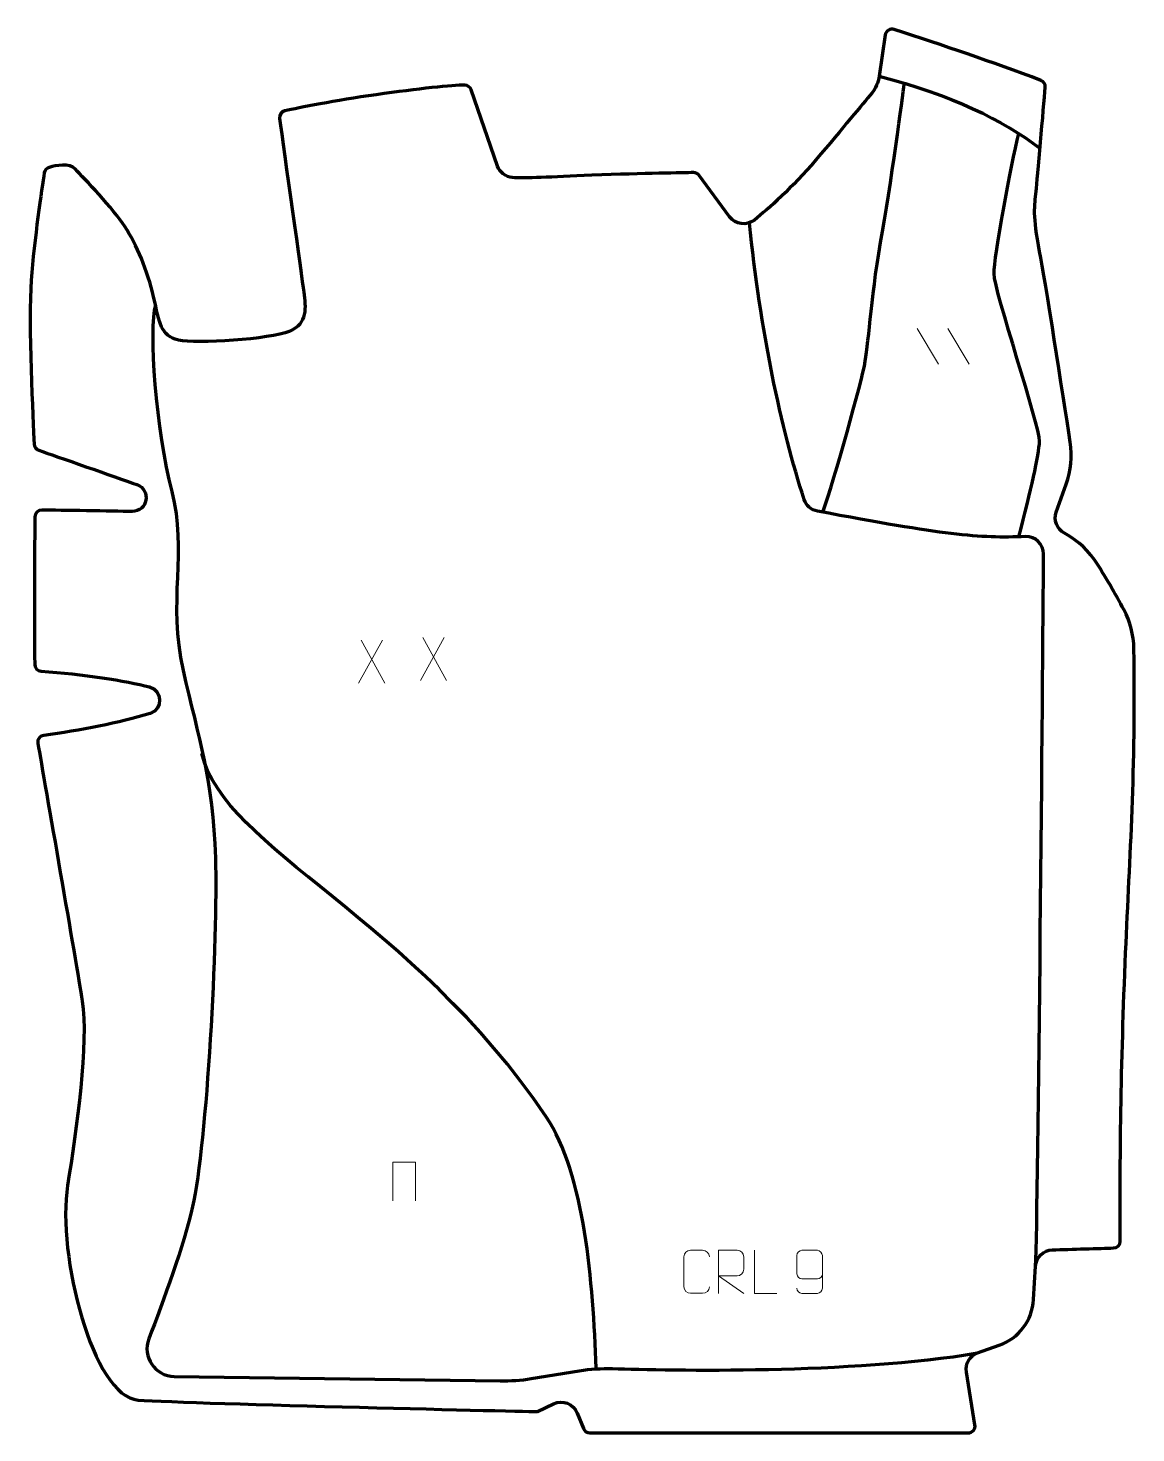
# Model space of a CAD drawing. Header units: millimetres. Extents: x -321 to 321, y -406 to 407.
import ezdxf

# ---------------------------------------------------------------- set-up
doc = ezdxf.new("R2010")
doc.units = ezdxf.units.MM
doc.header["$MEASUREMENT"] = 0
for name, color, linetype in [('layer 1', 7, 'Continuous'), ('layer 2', 7, 'Continuous'), ('layer 3', 7, 'Continuous')]:
    doc.layers.add(name, color=color, linetype=linetype)

msp = doc.modelspace()

# ---------------------------------------------------------------- linework, layer by layer
at = {"layer": 'layer 1', "color": 250, "lineweight": 9}
for points in [[(193.8617, 233.0161), (193.8617, 233.0161), (206.226, 212.4718), (206.226, 212.4718)], [(211.5916, 233.0161), (211.5916, 233.0161), (223.9559, 212.4718), (223.9559, 212.4718)], [(-115.7435, 52.5954), (-115.7435, 52.5954), (-129.4841, 27.6996), (-129.4841, 27.6996)], [(-128.0295, 52.5954), (-128.0295, 52.5954), (-114.2889, 27.6419), (-114.2889, 27.6419)], [(-80.0041, 54.1025), (-80.0041, 54.1025), (-93.7447, 29.2067), (-93.7447, 29.2067)], [(-92.2901, 54.1025), (-92.2901, 54.1025), (-78.5495, 29.149), (-78.5495, 29.149)]]:
    msp.add_open_spline(points, degree=3, dxfattribs=at)
for points, knots in [([(-109.6018, -272.1281), (-109.6018, -272.1281), (-109.6018, -249.7778), (-109.6018, -249.7778), (-109.6018, -249.7778), (-109.6018, -249.7778), (-96.4835, -249.7778), (-96.4835, -249.7778), (-96.4835, -249.7778), (-96.4835, -249.7778), (-96.4835, -272.1281), (-96.4835, -272.1281)], [0, 0, 0, 0, 0.25, 0.25, 0.25, 0.25, 0.5, 0.5, 0.5, 0.5, 1, 1, 1, 1]), ([(73.6603, -321.8536), (73.5205, -324.177), (71.8433, -325.6566), (69.6956, -325.6674), (69.6956, -325.6674), (67.3637, -325.667), (65.0318, -325.667), (62.7003, -325.6674), (62.7003, -325.6674), (60.7753, -325.7728), (58.8032, -323.8883), (58.8144, -321.871), (58.8144, -321.871), (58.8148, -316.1009), (58.8148, -310.3312), (58.8144, -304.5619), (58.8144, -304.5619), (58.8186, -302.4238), (60.5653, -300.7046), (62.7177, -300.7181), (62.7177, -300.7181), (65.0434, -300.7181), (67.3695, -300.7181), (69.6956, -300.7181), (69.6956, -300.7181), (71.6422, -300.6826), (73.6336, -302.1741), (73.6603, -304.6117)], [0, 0, 0, 0, 0.125, 0.125, 0.125, 0.125, 0.25, 0.25, 0.25, 0.25, 0.375, 0.375, 0.375, 0.375, 0.5, 0.5, 0.5, 0.5, 0.625, 0.625, 0.625, 0.625, 0.75, 0.75, 0.75, 0.75, 1, 1, 1, 1]), ([(78.8147, -325.6931), (78.8147, -325.6931), (78.8147, -300.7396), (78.8147, -300.7396), (78.8147, -300.7396), (82.4095, -300.7396), (86.005, -300.7396), (89.6002, -300.7396), (89.6002, -300.7396), (91.9255, -300.7773), (93.4828, -302.2673), (93.4787, -304.6337), (93.4787, -304.6337), (93.4783, -306.6692), (93.4783, -309.7286), (93.4787, -311.7646), (93.4787, -311.7646), (93.4722, -313.6401), (91.6599, -315.5819), (89.6504, -315.601), (89.6504, -315.601), (89.6504, -315.601), (78.8147, -315.601), (78.8147, -315.601), (78.8147, -315.601), (78.8147, -315.601), (93.4694, -325.6931), (93.4694, -325.6931)], [0, 0, 0, 0, 0.125, 0.125, 0.125, 0.125, 0.25, 0.25, 0.25, 0.25, 0.375, 0.375, 0.375, 0.375, 0.5, 0.5, 0.5, 0.5, 0.625, 0.625, 0.625, 0.625, 0.75, 0.75, 0.75, 0.75, 1, 1, 1, 1]), ([(112.6213, -325.6932), (112.6213, -325.6932), (99.6722, -325.6932), (99.6722, -325.6932), (99.6722, -325.6932), (99.6722, -325.6932), (99.6722, -300.7396), (99.6722, -300.7396)], [0, 0, 0, 0, 0.33333333, 0.33333333, 0.33333333, 0.33333333, 1, 1, 1, 1]), ([(124.2423, -322.7571), (124.2664, -324.0966), (125.6226, -325.7499), (127.1945, -325.7155), (127.1945, -325.7155), (130.1793, -325.7152), (133.1645, -325.7152), (136.1499, -325.7155), (136.1499, -325.7155), (137.369, -325.7305), (139.0972, -324.2929), (139.1022, -322.7571), (139.1022, -322.7571), (139.1019, -316.3967), (139.1019, -310.0359), (139.1022, -303.6751), (139.1022, -303.6751), (139.0975, -302.5122), (137.369, -300.7411), (136.1499, -300.7167), (136.1499, -300.7167), (133.1645, -300.717), (130.1793, -300.717), (127.1945, -300.7167), (127.1945, -300.7167), (125.9164, -300.7605), (124.2467, -302.375), (124.2423, -303.6751), (124.2423, -303.6751), (124.2423, -307.2585), (124.2423, -310.8415), (124.2423, -314.4243), (124.2423, -314.4243), (124.2808, -315.9025), (125.8635, -317.3354), (127.1945, -317.3333), (127.1945, -317.3333), (130.1793, -317.3336), (133.1645, -317.3336), (136.1499, -317.3333), (136.1499, -317.3333), (137.4794, -317.3383), (139.1224, -315.8311), (139.0807, -314.4025)], [0, 0, 0, 0, 0.08333333, 0.08333333, 0.08333333, 0.08333333, 0.16666667, 0.16666667, 0.16666667, 0.16666667, 0.25, 0.25, 0.25, 0.25, 0.33333333, 0.33333333, 0.33333333, 0.33333333, 0.41666667, 0.41666667, 0.41666667, 0.41666667, 0.5, 0.5, 0.5, 0.5, 0.58333333, 0.58333333, 0.58333333, 0.58333333, 0.66666667, 0.66666667, 0.66666667, 0.66666667, 0.75, 0.75, 0.75, 0.75, 0.83333333, 0.83333333, 0.83333333, 0.83333333, 1, 1, 1, 1])]:
    msp.add_open_spline(points, degree=3, knots=knots, dxfattribs=at)
at = {"layer": 'layer 2', "color": 230, "lineweight": 200}
msp.add_open_spline([(-315.1945, -7.1891), (-315.5853, -4.9507), (-314.0395, -2.8393), (-311.7885, -2.5323), (-311.7885, -2.5323), (-290.9638, 0.3106), (-267.8697, 4.5402), (-250.2375, 10.2092), (-250.2375, 10.2092), (-242.6373, 12.6527), (-242.9274, 23.5307), (-250.646, 25.5719), (-250.646, 25.5719), (-264.11, 29.1326), (-289.3872, 32.9665), (-313.2766, 34.648), (-313.2766, 34.648), (-315.3545, 34.7942), (-316.9696, 36.5086), (-316.9958, 38.5911), (-316.9958, 38.5911), (-317.3038, 63.1967), (-317.0536, 110.0018), (-316.9682, 123.9844), (-316.9682, 123.9844), (-316.9544, 126.2114), (-315.1277, 127.9974), (-312.9004, 127.9618), (-312.9004, 127.9618), (-302.0061, 127.7872), (-272.0859, 127.3078), (-260.6761, 127.1208), (-260.6761, 127.1208), (-251.63, 126.9725), (-249.2903, 139.6298), (-257.8131, 142.6652), (-257.8131, 142.6652), (-270.492, 147.181), (-304.9712, 159.1953), (-314.6112, 162.5521), (-314.6112, 162.5521), (-316.1468, 163.0868), (-317.2042, 164.4958), (-317.2904, 166.1196), (-317.2904, 166.1196), (-317.9825, 179.2229), (-320.8459, 236.8011), (-319.0513, 261.1068), (-319.0513, 261.1068), (-317.3307, 284.4118), (-312.848, 314.5034), (-311.5164, 323.1675), (-311.5164, 323.1675), (-311.2787, 324.7151), (-310.1614, 325.976), (-308.657, 326.4092), (-308.657, 326.4092), (-304.6811, 327.5539), (-296.9702, 329.1103), (-293.4229, 325.3097), (-293.4229, 325.3097), (-288.5283, 320.0657), (-271.3976, 302.4103), (-264.7547, 292.0965), (-264.7547, 292.0965), (-258.1124, 281.783), (-251.6445, 266.5751), (-248.1484, 251.3671), (-248.1484, 251.3671), (-244.6523, 236.1591), (-244.1279, 228.8171), (-233.8142, 226.37), (-233.8142, 226.37), (-223.5007, 223.9225), (-180.4988, 226.8944), (-169.6607, 231.4391), (-169.6607, 231.4391), (-158.823, 235.9843), (-160.0465, 245.249), (-161.27, 254.3389), (-161.27, 254.3389), (-162.3491, 262.3543), (-172.8073, 337.1123), (-175.2644, 354.6696), (-175.2644, 354.6696), (-175.5555, 356.7513), (-174.19, 358.7034), (-172.1336, 359.1419), (-172.1336, 359.1419), (-164.0231, 360.8724), (-143.2973, 365.0996), (-119.3168, 368.4865), (-119.3168, 368.4865), (-94.713, 371.9618), (-75.0831, 374.1029), (-68.0746, 374.0138), (-68.0746, 374.0138), (-66.4098, 373.9927), (-64.9343, 372.9426), (-64.3651, 371.3781), (-64.3651, 371.3781), (-64.3651, 371.3781), (-48.9946, 327.1353), (-48.9946, 327.1353), (-48.9946, 327.1353), (-47.6976, 323.4918), (-44.4213, 320.9161), (-40.5733, 320.5297), (-40.5733, 320.5297), (-33.0966, 319.7788), (-18.5653, 320.9349), (5.4946, 321.8135), (5.4946, 321.8135), (37.0673, 322.9668), (58.0577, 323.288), (64.4458, 323.365), (64.4458, 323.365), (65.7367, 323.3805), (66.9529, 322.7732), (67.7179, 321.7334), (67.7179, 321.7334), (67.7179, 321.7334), (85.3238, 297.804), (85.3238, 297.804), (85.3238, 297.804), (88.6959, 293.2211), (95.2043, 292.3601), (99.6452, 295.9165), (99.6452, 295.9165), (107.9244, 302.5466), (121.3703, 314.3344), (135.296, 330.7918), (135.296, 330.7918), (151.034, 349.3913), (162.2212, 362.8708), (167.5705, 369.3504), (167.5705, 369.3504), (169.9003, 372.1724), (171.4104, 375.5755), (171.941, 379.1964), (171.941, 379.1964), (171.941, 379.1964), (175.44, 403.0706), (175.44, 403.0706), (175.44, 403.0706), (175.7989, 405.5205), (178.2732, 407.0656), (180.6303, 406.3063), (180.6303, 406.3063), (208.999, 397.1631), (237.293, 387.3295), (265.512, 376.7994), (265.512, 376.7994), (267.196, 376.1712), (268.2549, 374.4983), (268.1011, 372.7076), (268.1011, 372.7076), (267.1041, 361.0884), (263.5359, 319.6378), (262.7798, 312.5799), (262.7798, 312.5799), (261.8986, 304.3549), (260.7234, 298.4803), (264.8357, 277.6244), (264.8357, 277.6244), (268.0584, 261.2816), (278.263, 195.1534), (282.5283, 167.3022), (282.5283, 167.3022), (283.7797, 159.1282), (282.9872, 150.7731), (280.2218, 142.9797), (280.2218, 142.9797), (280.2218, 142.9797), (274.4683, 126.7636), (274.4683, 126.7636), (274.4683, 126.7636), (272.8078, 122.0836), (274.8351, 116.9127), (279.2127, 114.5684), (279.2127, 114.5684), (284.3122, 111.8369), (291.0037, 107.0554), (296.5597, 99.0297), (296.5597, 99.0297), (302.5707, 90.3472), (309.0567, 78.7226), (313.5346, 70.3058), (313.5346, 70.3058), (317.2675, 63.291), (319.2804, 55.4914), (319.409, 47.5463), (319.409, 47.5463), (320.554, -23.1528), (317.0547, -71.5047), (314.6186, -128.3296), (314.6186, -128.3296), (311.8101, -193.8201), (311.1808, -251.741), (311.5083, -295.3676), (311.5083, -295.3676), (311.525, -297.5451), (309.8022, -299.3361), (307.6257, -299.4018), (307.6257, -299.4018), (299.9756, -299.634), (282.8622, -300.1523), (272.2121, -300.4752), (272.2121, -300.4752), (267.0359, -300.6321), (262.8327, -304.7091), (262.5187, -309.8781), (262.5187, -309.8781), (262.5187, -309.8781), (261.3397, -329.2666), (261.3397, -329.2666), (261.3397, -329.2666), (260.6093, -341.2731), (252.7889, -351.6876), (241.4615, -355.7363), (241.4615, -355.7363), (241.4615, -355.7363), (228.9178, -360.2196), (228.9178, -360.2196), (228.9178, -360.2196), (224.3696, -361.8456), (221.6295, -366.4861), (222.4026, -371.2538), (222.4026, -371.2538), (222.4026, -371.2538), (227.3647, -401.8513), (227.3647, -401.8513), (227.3647, -401.8513), (227.7597, -404.2883), (225.8787, -406.4993), (223.41, -406.4993), (223.41, -406.4993), (223.41, -406.4993), (4.3664, -406.4993), (4.3664, -406.4993), (4.3664, -406.4993), (2.7231, -406.4993), (1.2463, -405.4955), (0.6413, -403.9674), (0.6413, -403.9674), (0.6413, -403.9674), (-2.9156, -394.9804), (-2.9156, -394.9804), (-2.9156, -394.9804), (-5.055, -389.5749), (-11.3314, -387.1207), (-16.5701, -389.641), (-16.5701, -389.641), (-16.5701, -389.641), (-25.968, -394.162), (-25.968, -394.162), (-25.968, -394.162), (-25.968, -394.162), (-223.6845, -389.7675), (-257.1719, -387.449), (-257.1719, -387.449), (-283.3462, -385.6364), (-304.3451, -303.3961), (-297.9726, -263.1532), (-297.9726, -263.1532), (-292.8446, -230.7668), (-285.7144, -180.318), (-289.5332, -156.2313), (-289.5332, -156.2313), (-292.9452, -134.7095), (-311.3199, -29.3779), (-315.1945, -7.1891)], degree=3, knots=[0, 0, 0, 0, 0.01449275, 0.01449275, 0.01449275, 0.01449275, 0.02898551, 0.02898551, 0.02898551, 0.02898551, 0.04347826, 0.04347826, 0.04347826, 0.04347826, 0.05797101, 0.05797101, 0.05797101, 0.05797101, 0.07246377, 0.07246377, 0.07246377, 0.07246377, 0.08695652, 0.08695652, 0.08695652, 0.08695652, 0.10144928, 0.10144928, 0.10144928, 0.10144928, 0.11594203, 0.11594203, 0.11594203, 0.11594203, 0.13043478, 0.13043478, 0.13043478, 0.13043478, 0.14492754, 0.14492754, 0.14492754, 0.14492754, 0.15942029, 0.15942029, 0.15942029, 0.15942029, 0.17391304, 0.17391304, 0.17391304, 0.17391304, 0.1884058, 0.1884058, 0.1884058, 0.1884058, 0.20289855, 0.20289855, 0.20289855, 0.20289855, 0.2173913, 0.2173913, 0.2173913, 0.2173913, 0.23188406, 0.23188406, 0.23188406, 0.23188406, 0.24637681, 0.24637681, 0.24637681, 0.24637681, 0.26086957, 0.26086957, 0.26086957, 0.26086957, 0.27536232, 0.27536232, 0.27536232, 0.27536232, 0.28985507, 0.28985507, 0.28985507, 0.28985507, 0.30434783, 0.30434783, 0.30434783, 0.30434783, 0.31884058, 0.31884058, 0.31884058, 0.31884058, 0.33333333, 0.33333333, 0.33333333, 0.33333333, 0.34782609, 0.34782609, 0.34782609, 0.34782609, 0.36231884, 0.36231884, 0.36231884, 0.36231884, 0.37681159, 0.37681159, 0.37681159, 0.37681159, 0.39130435, 0.39130435, 0.39130435, 0.39130435, 0.4057971, 0.4057971, 0.4057971, 0.4057971, 0.42028986, 0.42028986, 0.42028986, 0.42028986, 0.43478261, 0.43478261, 0.43478261, 0.43478261, 0.44927536, 0.44927536, 0.44927536, 0.44927536, 0.46376812, 0.46376812, 0.46376812, 0.46376812, 0.47826087, 0.47826087, 0.47826087, 0.47826087, 0.49275362, 0.49275362, 0.49275362, 0.49275362, 0.50724638, 0.50724638, 0.50724638, 0.50724638, 0.52173913, 0.52173913, 0.52173913, 0.52173913, 0.53623188, 0.53623188, 0.53623188, 0.53623188, 0.55072464, 0.55072464, 0.55072464, 0.55072464, 0.56521739, 0.56521739, 0.56521739, 0.56521739, 0.57971014, 0.57971014, 0.57971014, 0.57971014, 0.5942029, 0.5942029, 0.5942029, 0.5942029, 0.60869565, 0.60869565, 0.60869565, 0.60869565, 0.62318841, 0.62318841, 0.62318841, 0.62318841, 0.63768116, 0.63768116, 0.63768116, 0.63768116, 0.65217391, 0.65217391, 0.65217391, 0.65217391, 0.66666667, 0.66666667, 0.66666667, 0.66666667, 0.68115942, 0.68115942, 0.68115942, 0.68115942, 0.69565217, 0.69565217, 0.69565217, 0.69565217, 0.71014493, 0.71014493, 0.71014493, 0.71014493, 0.72463768, 0.72463768, 0.72463768, 0.72463768, 0.73913043, 0.73913043, 0.73913043, 0.73913043, 0.75362319, 0.75362319, 0.75362319, 0.75362319, 0.76811594, 0.76811594, 0.76811594, 0.76811594, 0.7826087, 0.7826087, 0.7826087, 0.7826087, 0.79710145, 0.79710145, 0.79710145, 0.79710145, 0.8115942, 0.8115942, 0.8115942, 0.8115942, 0.82608696, 0.82608696, 0.82608696, 0.82608696, 0.84057971, 0.84057971, 0.84057971, 0.84057971, 0.85507246, 0.85507246, 0.85507246, 0.85507246, 0.86956522, 0.86956522, 0.86956522, 0.86956522, 0.88405797, 0.88405797, 0.88405797, 0.88405797, 0.89855072, 0.89855072, 0.89855072, 0.89855072, 0.91304348, 0.91304348, 0.91304348, 0.91304348, 0.92753623, 0.92753623, 0.92753623, 0.92753623, 0.94202899, 0.94202899, 0.94202899, 0.94202899, 0.95652174, 0.95652174, 0.95652174, 0.95652174, 0.97101449, 0.97101449, 0.97101449, 0.97101449, 1, 1, 1, 1], dxfattribs=at)
at = {"layer": 'layer 3', "color": 142, "lineweight": 200}
for points, knots in [([(139.2877, 126.7183), (145.9386, 145.928), (161.8009, 201.894), (163.8954, 214.1644), (163.8954, 214.1644), (165.9906, 226.4353), (167.4873, 254.2684), (173.7721, 289.2842), (173.7721, 289.2842), (180.057, 324.3004), (186.4273, 375.1649), (186.4273, 375.1649)], [0, 0, 0, 0, 0.25, 0.25, 0.25, 0.25, 0.5, 0.5, 0.5, 0.5, 1, 1, 1, 1]), ([(252.8199, 112.4437), (259.6662, 139.3439), (264.4547, 159.5111), (264.754, 167.8911), (264.754, 167.8911), (265.0533, 176.2708), (238.4171, 255.2758), (238.4171, 264.8529), (238.4171, 264.8529), (238.4171, 274.43), (248.1352, 327.3454), (252.7037, 346.0244)], [0, 0, 0, 0, 0.25, 0.25, 0.25, 0.25, 0.5, 0.5, 0.5, 0.5, 1, 1, 1, 1]), ([(262.5186, -309.878), (263.9732, -277.3245), (266.7171, 35.088), (267.0842, 102.5174), (267.0842, 102.5174), (267.1156, 108.2419), (262.3554, 112.8401), (256.6365, 112.5874), (256.6365, 112.5874), (229.9174, 111.4084), (208.9563, 113.5647), (136.1404, 127.3114), (136.1404, 127.3114), (132.5482, 127.9893), (129.6139, 130.5707), (128.4765, 134.0449), (128.4765, 134.0449), (115.257, 174.4351), (102.9163, 232.9849), (96.7942, 294.3175)], [0, 0, 0, 0, 0.16666667, 0.16666667, 0.16666667, 0.16666667, 0.33333333, 0.33333333, 0.33333333, 0.33333333, 0.5, 0.5, 0.5, 0.5, 0.66666667, 0.66666667, 0.66666667, 0.66666667, 1, 1, 1, 1]), ([(-247.1173, 246.7732), (-251.3663, 232.8499), (-246.8152, 173.6835), (-237.7126, 138.7907), (-237.7126, 138.7907), (-228.6104, 103.8978), (-240.2413, 75.0732), (-231.1388, 35.1233), (-231.1388, 35.1233), (-222.0312, -4.8497), (-213.9359, -27.5612), (-212.418, -73.6013), (-212.418, -73.6013), (-210.9013, -119.6195), (-217.485, -239.975), (-225.576, -275.3739), (-225.576, -275.3739), (-230.6515, -297.5797), (-242.6884, -330.5275), (-250.9554, -352.002), (-250.9554, -352.002), (-254.9639, -362.414), (-247.3749, -373.6327), (-236.2192, -373.7842), (-236.2192, -373.7842), (-236.2192, -373.7842), (-47.506, -376.3465), (-47.506, -376.3465), (-47.506, -376.3465), (-41.4932, -376.4571), (-35.4832, -376.026), (-29.5477, -375.0584), (-29.5477, -375.0584), (-29.5477, -375.0584), (-1.7305, -370.5228), (-1.7305, -370.5228), (-1.7305, -370.5228), (4.6361, -369.485), (11.0845, -369.0645), (17.5316, -369.2671), (17.5316, -369.2671), (49.5368, -370.2733), (155.7058, -372.4523), (228.918, -360.2196)], [0, 0, 0, 0, 0.08333333, 0.08333333, 0.08333333, 0.08333333, 0.16666667, 0.16666667, 0.16666667, 0.16666667, 0.25, 0.25, 0.25, 0.25, 0.33333333, 0.33333333, 0.33333333, 0.33333333, 0.41666667, 0.41666667, 0.41666667, 0.41666667, 0.5, 0.5, 0.5, 0.5, 0.58333333, 0.58333333, 0.58333333, 0.58333333, 0.66666667, 0.66666667, 0.66666667, 0.66666667, 0.75, 0.75, 0.75, 0.75, 0.83333333, 0.83333333, 0.83333333, 0.83333333, 1, 1, 1, 1]), ([(8.0553, -368.9274), (6.2735, -319.2572), (1.4894, -256.7556), (-20.8616, -223.4866), (-20.8616, -223.4866), (-98.3395, -108.1641), (-206.9878, -68.7), (-220.2987, -13.1184)], [0, 0, 0, 0, 0.33333333, 0.33333333, 0.33333333, 0.33333333, 1, 1, 1, 1])]:
    msp.add_open_spline(points, degree=3, knots=knots, dxfattribs=at)
msp.add_open_spline([(171.9412, 379.1964), (214.1599, 368.2756), (243.4724, 353.8785), (265.0398, 337.3954)], degree=3, dxfattribs=at)

doc.saveas('drawing.dxf')
